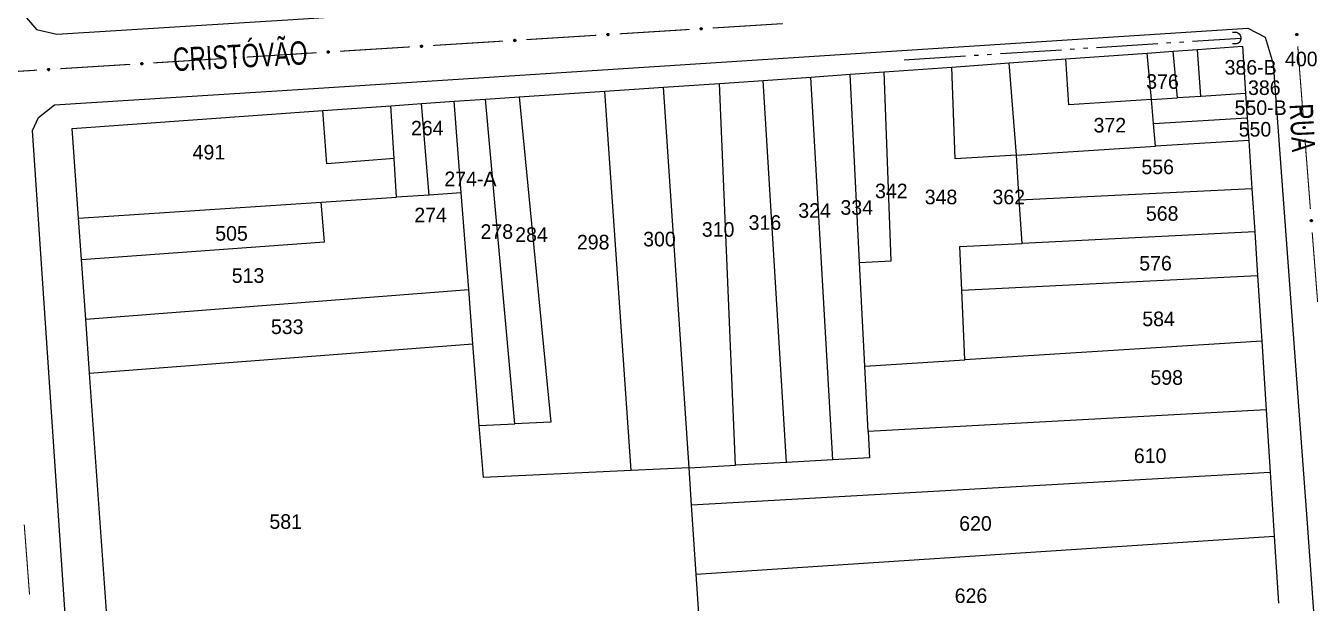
# Model space of a CAD drawing. Extents: x 201053 to 202535, y 4855063 to 4857394.
# Drawn here: x 201423.5 to 201644.7, y 4856366.9 to 4856465.9 of the extents above; entities that cross this region are included whole.
import ezdxf
from ezdxf.enums import TextEntityAlignment as Align

# ---------------------------------------------------------------- set-up
doc = ezdxf.new("R2010")
doc.units = 0
doc.header["$LTSCALE"] = 1.5
doc.header["$MEASUREMENT"] = 0
doc.linetypes.add('TRACO_05', pattern=[11, 7, -1, 0.5, -1, 0.5, -1])
for name, color, linetype in [('CD_MALHA_LOTES', 7, 'CONTINUOUS'), ('HD-VALAS-DRENOS', 170, 'CONTINUOUS'), ('RU-QUADRA', 210, 'CONTINUOUS'), ('SV-BUEIRO-VALA', 7, 'CONTINUOUS'), ('SV-EIXO-RUA-PAV', 20, 'CONTINUOUS'), ('SV-RUA-PAVIM', 7, 'CONTINUOUS'), ('SV-TXT-RUA-PAV', 7, 'CONTINUOUS'), ('Th_NmrPort', 7, 'CONTINUOUS')]:
    doc.layers.add(name, color=color, linetype=linetype)
doc.styles.add('ARIAL', font='ARIAL.SHX')

# ---------------------------------------------------------------- blocks, each defined once
blk = doc.blocks.new('COD120', base_point=(202246.23, 4857300.32))
at = {"layer": 'SV-BUEIRO-VALA'}
blk.add_lwpolyline([(202245.23, 4857298.92), (202245.23, 4857299.503333), (202245.23, 4857299.590833), (202245.313333, 4857299.824167), (202245.48, 4857300.086667), (202245.73, 4857300.2325), (202246.063333, 4857300.32), (202246.396667, 4857300.32), (202246.73, 4857300.2325), (202246.98, 4857300.086667), (202247.146667, 4857299.824167), (202247.23, 4857299.590833), (202247.23, 4857299.503333), (202247.23, 4857298.92)], dxfattribs=at)

msp = doc.modelspace()

# ---------------------------------------------------------------- linework, layer by layer
at = {"layer": 'CD_MALHA_LOTES', "linetype": 'Continuous', "flags": 128}
for points in [[(201624.17, 4856461.8), (201631.9, 4856462.36), (201632.42, 4856454.23)], [(201591.92, 4856459.49), (201601.6, 4856460.18)], [(201601.6, 4856460.18), (201615.57, 4856461.19)], [(201616.28, 4856453.21), (201602.16, 4856452.31), (201601.6, 4856460.18)], [(201615.57, 4856461.19), (201620.03, 4856461.51)], [(201616.28, 4856453.21), (201615.57, 4856461.19)], [(201620.03, 4856461.51), (201624.17, 4856461.8)], [(201620.72, 4856453.49), (201620.03, 4856461.51)], [(201624.75, 4856453.75), (201624.17, 4856461.8)], [(201564.65, 4856457.54), (201570.49, 4856457.95)], [(201566.28, 4856425.29), (201571.7, 4856425.59), (201570.49, 4856457.95)], [(201570.49, 4856457.95), (201582.09, 4856458.79)], [(201582.09, 4856458.79), (201591.92, 4856459.49)], [(201593.15, 4856443.7), (201582.64, 4856443.03), (201582.09, 4856458.79)], [(201593.15, 4856443.7), (201591.92, 4856459.49)], [(201532.69, 4856455.34), (201542.27, 4856455.99)], [(201542.27, 4856455.99), (201549.77, 4856456.5)], [(201545.06, 4856390.51), (201542.27, 4856455.99)], [(201549.77, 4856456.5), (201557.91, 4856457.05)], [(201553.76, 4856391), (201549.77, 4856456.5)], [(201557.91, 4856457.05), (201564.65, 4856457.54)], [(201561.69, 4856391.45), (201557.91, 4856457.05)], [(201566.28, 4856425.29), (201564.65, 4856457.54)], [(201502.2, 4856453.28), (201507.96, 4856453.67)], [(201507.96, 4856453.67), (201513.38, 4856397.91), (201507.24, 4856397.62)], [(201507.96, 4856453.67), (201522.67, 4856454.67)], [(201522.67, 4856454.67), (201532.69, 4856455.34)], [(201527.17, 4856389.6), (201522.67, 4856454.67)], [(201537.08, 4856390.06), (201532.69, 4856455.34)], [(201616.28, 4856453.21), (201620.72, 4856453.49)], [(201624.75, 4856453.75), (201620.72, 4856453.49)], [(201632.42, 4856454.23), (201624.75, 4856453.75)], [(201632.42, 4856454.23), (201632.69, 4856450.1)], [(201431.39, 4856448.26), (201474.32, 4856451.33)], [(201474.32, 4856451.33), (201486.01, 4856452.16)], [(201486.56, 4856443.13), (201475.03, 4856442.21), (201474.32, 4856451.33)], [(201486.01, 4856452.16), (201491.27, 4856452.54)], [(201486.56, 4856443.13), (201486.01, 4856452.16)], [(201491.27, 4856452.54), (201496.82, 4856452.91)], [(201492.54, 4856436.84), (201491.27, 4856452.54)], [(201496.82, 4856452.91), (201502.2, 4856453.28)], [(201498.04, 4856437.21), (201496.82, 4856452.91)], [(201507.24, 4856397.62), (201502.2, 4856453.28)], [(201616.63, 4856449.13), (201616.28, 4856453.21)], [(201616.63, 4856449.13), (201632.69, 4856450.1)], [(201616.97, 4856445.2), (201616.63, 4856449.13)], [(201632.69, 4856450.1), (201632.95, 4856446.21)], [(201432.5, 4856432.86), (201431.39, 4856448.26)], [(201593.15, 4856443.7), (201616.97, 4856445.2)], [(201632.95, 4856446.21), (201616.97, 4856445.2)], [(201632.95, 4856446.21), (201633.48, 4856437.99)], [(201486.97, 4856436.47), (201486.56, 4856443.13)], [(201593.64, 4856436.05), (201593.15, 4856443.7)], [(201593.64, 4856436.05), (201633.48, 4856437.99)], [(201633.48, 4856437.99), (201633.97, 4856430.51)], [(201474.08, 4856435.62), (201486.97, 4856436.47)], [(201492.54, 4856436.84), (201486.97, 4856436.47)], [(201498.04, 4856437.21), (201492.54, 4856436.84)], [(201499.33, 4856420.65), (201498.04, 4856437.21)], [(201594.12, 4856428.54), (201593.64, 4856436.05)], [(201432.5, 4856432.86), (201474.08, 4856435.62)], [(201433, 4856425.8), (201474.66, 4856428.81), (201474.08, 4856435.62)], [(201433, 4856425.8), (201432.5, 4856432.86)], [(201633.97, 4856430.51), (201594.12, 4856428.54)], [(201633.97, 4856430.51), (201634.45, 4856423.03)], [(201583.79, 4856420.52), (201583.47, 4856428.01), (201594.12, 4856428.54)], [(201433.73, 4856415.57), (201433, 4856425.8)], [(201567.17, 4856407.52), (201566.28, 4856425.29)], [(201583.79, 4856420.52), (201634.45, 4856423.03)], [(201634.45, 4856423.03), (201635.18, 4856411.81)], [(201433.73, 4856415.57), (201499.33, 4856420.65)], [(201500.05, 4856411.33), (201499.33, 4856420.65)], [(201584.31, 4856408.6), (201583.79, 4856420.52)], [(201434.39, 4856406.28), (201433.73, 4856415.57)], [(201635.18, 4856411.81), (201584.31, 4856408.6)], [(201635.18, 4856411.81), (201635.71, 4856403.63), (201635.94, 4856400.05)], [(201434.39, 4856406.28), (201500.05, 4856411.33)], [(201501.14, 4856397.33), (201500.05, 4856411.33)], [(201567.17, 4856407.52), (201584.31, 4856408.6)], [(201567.74, 4856396.31), (201567.17, 4856407.52)], [(201438.32, 4856351.08), (201434.39, 4856406.28)], [(201635.94, 4856400.05), (201567.74, 4856396.31)], [(201635.94, 4856400.05), (201636.63, 4856389.33)], [(201501.14, 4856397.33), (201507.24, 4856397.62)], [(201527.17, 4856389.6), (201501.84, 4856388.42), (201501.14, 4856397.33)], [(201567.74, 4856396.31), (201567.96, 4856391.8), (201561.69, 4856391.45)], [(201561.69, 4856391.45), (201553.76, 4856391)], [(201537.08, 4856390.06), (201527.17, 4856389.6)], [(201537.08, 4856390.06), (201545.06, 4856390.51)], [(201537.5, 4856383.71), (201537.08, 4856390.06)], [(201537.5, 4856383.71), (201636.63, 4856389.33)], [(201553.76, 4856391), (201545.06, 4856390.51)], [(201636.63, 4856389.33), (201637.33, 4856378.38)], [(201538.3, 4856371.87), (201537.5, 4856383.71)], [(201538.3, 4856371.87), (201637.33, 4856378.38)], [(201637.33, 4856378.38), (201638.07, 4856366.87)], [(201539.1, 4856360.03), (201538.3, 4856371.87)]]:
    msp.add_lwpolyline(points, dxfattribs=at)
at = {"layer": 'HD-VALAS-DRENOS', "linetype": 'TRACO_05'}
msp.add_polyline3d([(201573.94, 4856460.03, 10.88), (201631.57, 4856463.74, 10.32)], dxfattribs=at)
at = {"layer": 'RU-QUADRA', "linetype": 'Continuous', "flags": 128}
msp.add_lwpolyline([(201438.32, 4856351.08), (201434.39, 4856406.28), (201433.73, 4856415.57), (201433, 4856425.8), (201432.5, 4856432.86), (201431.39, 4856448.26), (201474.32, 4856451.33), (201486.01, 4856452.16), (201491.27, 4856452.54), (201496.82, 4856452.91), (201502.2, 4856453.28), (201507.96, 4856453.67), (201522.67, 4856454.67), (201532.69, 4856455.34), (201542.27, 4856455.99), (201549.77, 4856456.5), (201557.91, 4856457.05), (201564.65, 4856457.54), (201570.49, 4856457.95), (201582.09, 4856458.79), (201591.92, 4856459.49), (201601.6, 4856460.18), (201615.57, 4856461.19), (201620.03, 4856461.51), (201624.17, 4856461.8), (201631.9, 4856462.36), (201632.42, 4856454.23), (201632.69, 4856450.1), (201632.95, 4856446.21), (201633.48, 4856437.99), (201633.97, 4856430.51), (201634.45, 4856423.03), (201635.18, 4856411.81), (201635.71, 4856403.63), (201635.94, 4856400.05), (201636.63, 4856389.33), (201637.33, 4856378.38), (201638.07, 4856366.87)], dxfattribs=at)
at = {"layer": 'SV-EIXO-RUA-PAV'}
for points in [[(201523.034234, 4856464.459873), (201523.066072, 4856464.496999), (201523.101028, 4856464.522396), (201523.136279, 4856464.535187), (201523.170378, 4856464.538368), (201523.205628, 4856464.537693), (201523.241018, 4856464.529171), (201523.278201, 4856464.511013), (201523.315668, 4856464.479335), (201523.339331, 4856464.441817), (201523.353721, 4856464.407927), (201523.359085, 4856464.372563), (201523.357855, 4856464.33833), (201523.347788, 4856464.301862), (201523.329018, 4856464.264359), (201523.296253, 4856464.227456), (201523.261813, 4856464.202793), (201523.227391, 4856464.191316), (201523.191804, 4856464.186148), (201523.155824, 4856464.187269), (201523.121133, 4856464.195834), (201523.083408, 4856464.2148), (201523.047414, 4856464.247622), (201523.022422, 4856464.281691), (201523.010465, 4856464.315942), (201523.006167, 4856464.351093), (201523.006414, 4856464.386457), (201523.013499, 4856464.422388), (201523.034234, 4856464.459873)], [(201539.003148, 4856465.45675), (201539.034987, 4856465.493876), (201539.069943, 4856465.519273), (201539.105194, 4856465.532064), (201539.139292, 4856465.535245), (201539.174543, 4856465.53457), (201539.209932, 4856465.526049), (201539.247116, 4856465.50789), (201539.284582, 4856465.476213), (201539.308246, 4856465.438694), (201539.322635, 4856465.404805), (201539.327999, 4856465.36944), (201539.32677, 4856465.335207), (201539.316702, 4856465.298739), (201539.297932, 4856465.261237), (201539.265168, 4856465.224334), (201539.230728, 4856465.19967), (201539.196306, 4856465.188193), (201539.160719, 4856465.183026), (201539.124739, 4856465.184146), (201539.090048, 4856465.192712), (201539.052323, 4856465.211678), (201539.016328, 4856465.244499), (201538.991337, 4856465.278568), (201538.97938, 4856465.31282), (201538.975081, 4856465.34797), (201538.975328, 4856465.383334), (201538.982414, 4856465.419266), (201539.003148, 4856465.45675)], [(201641.287757, 4856464.508266), (201641.325359, 4856464.476992), (201641.351282, 4856464.442424), (201641.364604, 4856464.40737), (201641.368299, 4856464.373324), (201641.368157, 4856464.338067), (201641.360171, 4856464.302553), (201641.342576, 4856464.265099), (201641.311468, 4856464.227158), (201641.274311, 4856464.202931), (201641.240643, 4856464.188031), (201641.205364, 4856464.182134), (201641.171116, 4856464.182846), (201641.1345, 4856464.192361), (201641.096718, 4856464.210563), (201641.059325, 4856464.242766), (201641.034144, 4856464.27683), (201641.022148, 4856464.311074), (201641.016444, 4856464.346579), (201641.017021, 4856464.382572), (201641.025061, 4856464.417388), (201641.043455, 4856464.455395), (201641.075729, 4856464.491882), (201641.109417, 4856464.517385), (201641.143484, 4856464.529858), (201641.178565, 4856464.534687), (201641.213929, 4856464.534974), (201641.249963, 4856464.528433), (201641.287757, 4856464.508266)], [(201491.096404, 4856462.466118), (201491.128243, 4856462.503244), (201491.163199, 4856462.528641), (201491.19845, 4856462.541432), (201491.232548, 4856462.544613), (201491.267799, 4856462.543938), (201491.303188, 4856462.535416), (201491.340372, 4856462.517258), (201491.377839, 4856462.48558), (201491.401502, 4856462.448062), (201491.415892, 4856462.414173), (201491.421255, 4856462.378808), (201491.420026, 4856462.344575), (201491.409958, 4856462.308107), (201491.391188, 4856462.270605), (201491.358424, 4856462.233701), (201491.323984, 4856462.209038), (201491.289562, 4856462.197561), (201491.253975, 4856462.192394), (201491.217995, 4856462.193514), (201491.183304, 4856462.202079), (201491.145579, 4856462.221046), (201491.109584, 4856462.253867), (201491.084593, 4856462.287936), (201491.072636, 4856462.322187), (201491.068337, 4856462.357338), (201491.068584, 4856462.392702), (201491.07567, 4856462.428633), (201491.096404, 4856462.466118)], [(201507.065319, 4856463.462995), (201507.097158, 4856463.500121), (201507.132113, 4856463.525518), (201507.167365, 4856463.53831), (201507.201463, 4856463.54149), (201507.236713, 4856463.540815), (201507.272103, 4856463.532294), (201507.309287, 4856463.514135), (201507.346753, 4856463.482458), (201507.370417, 4856463.444939), (201507.384806, 4856463.41105), (201507.39017, 4856463.375686), (201507.38894, 4856463.341452), (201507.378873, 4856463.304984), (201507.360103, 4856463.267482), (201507.327339, 4856463.230579), (201507.292898, 4856463.205915), (201507.258477, 4856463.194438), (201507.222889, 4856463.189271), (201507.18691, 4856463.190391), (201507.152219, 4856463.198957), (201507.114494, 4856463.217923), (201507.078499, 4856463.250744), (201507.053508, 4856463.284813), (201507.04155, 4856463.319065), (201507.037252, 4856463.354215), (201507.037499, 4856463.389579), (201507.044584, 4856463.425511), (201507.065319, 4856463.462995)], [(201459.158575, 4856460.472363), (201459.190414, 4856460.509489), (201459.225369, 4856460.534886), (201459.260621, 4856460.547677), (201459.294719, 4856460.550858), (201459.329969, 4856460.550183), (201459.365359, 4856460.541661), (201459.402543, 4856460.523503), (201459.440009, 4856460.491826), (201459.463673, 4856460.454307), (201459.478062, 4856460.420418), (201459.483426, 4856460.385053), (201459.482196, 4856460.35082), (201459.472129, 4856460.314352), (201459.453359, 4856460.27685), (201459.420595, 4856460.239947), (201459.386155, 4856460.215283), (201459.351733, 4856460.203806), (201459.316146, 4856460.198639), (201459.280166, 4856460.199759), (201459.245475, 4856460.208324), (201459.20775, 4856460.227291), (201459.171755, 4856460.260112), (201459.146764, 4856460.294181), (201459.134806, 4856460.328433), (201459.130508, 4856460.363583), (201459.130755, 4856460.398947), (201459.13784, 4856460.434878), (201459.158575, 4856460.472363)], [(201475.12749, 4856461.469241), (201475.159328, 4856461.506366), (201475.194284, 4856461.531764), (201475.229536, 4856461.544555), (201475.263634, 4856461.547735), (201475.298884, 4856461.54706), (201475.334274, 4856461.538539), (201475.371457, 4856461.52038), (201475.408924, 4856461.488703), (201475.432587, 4856461.451184), (201475.446977, 4856461.417295), (201475.452341, 4856461.381931), (201475.451111, 4856461.347698), (201475.441044, 4856461.311229), (201475.422274, 4856461.273727), (201475.389509, 4856461.236824), (201475.355069, 4856461.21216), (201475.320647, 4856461.200683), (201475.28506, 4856461.195516), (201475.24908, 4856461.196637), (201475.214389, 4856461.205202), (201475.176664, 4856461.224168), (201475.14067, 4856461.256989), (201475.115678, 4856461.291058), (201475.103721, 4856461.32531), (201475.099423, 4856461.36046), (201475.09967, 4856461.395825), (201475.106755, 4856461.431756), (201475.12749, 4856461.469241)], [(201427.220746, 4856458.478608), (201427.252584, 4856458.515734), (201427.28754, 4856458.541131), (201427.322792, 4856458.553922), (201427.35689, 4856458.557103), (201427.39214, 4856458.556428), (201427.42753, 4856458.547906), (201427.464713, 4856458.529748), (201427.50218, 4856458.498071), (201427.525843, 4856458.460552), (201427.540233, 4856458.426663), (201427.545597, 4856458.391298), (201427.544367, 4856458.357065), (201427.5343, 4856458.320597), (201427.51553, 4856458.283095), (201427.482765, 4856458.246192), (201427.448325, 4856458.221528), (201427.413903, 4856458.210051), (201427.378316, 4856458.204884), (201427.342336, 4856458.206004), (201427.307645, 4856458.21457), (201427.26992, 4856458.233536), (201427.233926, 4856458.266357), (201427.208934, 4856458.300426), (201427.196977, 4856458.334678), (201427.192679, 4856458.369828), (201427.192926, 4856458.405192), (201427.200011, 4856458.441124), (201427.220746, 4856458.478608)], [(201443.18966, 4856459.475486), (201443.221499, 4856459.512611), (201443.256455, 4856459.538009), (201443.291706, 4856459.5508), (201443.325804, 4856459.553981), (201443.361055, 4856459.553306), (201443.396444, 4856459.544784), (201443.433628, 4856459.526625), (201443.471095, 4856459.494948), (201443.494758, 4856459.45743), (201443.509148, 4856459.42354), (201443.514511, 4856459.388176), (201443.513282, 4856459.353943), (201443.503214, 4856459.317475), (201443.484445, 4856459.279972), (201443.45168, 4856459.243069), (201443.41724, 4856459.218405), (201443.382818, 4856459.206929), (201443.347231, 4856459.201761), (201443.311251, 4856459.202882), (201443.27656, 4856459.211447), (201443.238835, 4856459.230413), (201443.20284, 4856459.263234), (201443.177849, 4856459.297304), (201443.165892, 4856459.331555), (201443.161593, 4856459.366706), (201443.16184, 4856459.40207), (201443.168926, 4856459.438001), (201443.18966, 4856459.475486)], [(201642.52573, 4856448.556231), (201642.563332, 4856448.524957), (201642.589255, 4856448.490389), (201642.602577, 4856448.455335), (201642.606272, 4856448.421289), (201642.60613, 4856448.386032), (201642.598144, 4856448.350518), (201642.580549, 4856448.313064), (201642.549441, 4856448.275123), (201642.512284, 4856448.250896), (201642.478616, 4856448.235996), (201642.443337, 4856448.230099), (201642.409089, 4856448.230811), (201642.372473, 4856448.240326), (201642.334691, 4856448.258528), (201642.297298, 4856448.290731), (201642.272117, 4856448.324795), (201642.260121, 4856448.359039), (201642.254417, 4856448.394544), (201642.254994, 4856448.430537), (201642.263034, 4856448.465353), (201642.281428, 4856448.50336), (201642.313702, 4856448.539847), (201642.34739, 4856448.56535), (201642.381457, 4856448.577823), (201642.416538, 4856448.582652), (201642.451902, 4856448.582939), (201642.487936, 4856448.576398), (201642.52573, 4856448.556231)], [(201643.763703, 4856432.604196), (201643.801305, 4856432.572922), (201643.827228, 4856432.538354), (201643.84055, 4856432.5033), (201643.844245, 4856432.469254), (201643.844103, 4856432.433997), (201643.836117, 4856432.398482), (201643.818522, 4856432.361029), (201643.787414, 4856432.323088), (201643.750257, 4856432.298861), (201643.716589, 4856432.283961), (201643.68131, 4856432.278064), (201643.647062, 4856432.278776), (201643.610446, 4856432.288291), (201643.572664, 4856432.306493), (201643.535271, 4856432.338696), (201643.510089, 4856432.37276), (201643.498094, 4856432.407004), (201643.49239, 4856432.442509), (201643.492966, 4856432.478502), (201643.501007, 4856432.513318), (201643.519401, 4856432.551325), (201643.551675, 4856432.587812), (201643.585363, 4856432.613315), (201643.61943, 4856432.625788), (201643.654511, 4856432.630617), (201643.689875, 4856432.630904), (201643.725909, 4856432.624362), (201643.763703, 4856432.604196)]]:
    msp.add_lwpolyline(points, close=True, dxfattribs=at)
for points in [[(201523.006414, 4856464.386457), (201523.339331, 4856464.441817)], [(201523.013499, 4856464.422388), (201523.315668, 4856464.479335)], [(201523.014686, 4856464.404576), (201523.322897, 4856464.46073)], [(201523.024817, 4856464.439388), (201523.293534, 4856464.493077)], [(201523.034234, 4856464.459873), (201523.278201, 4856464.511013)], [(201523.052398, 4856464.479391), (201523.252255, 4856464.519211)], [(201523.066072, 4856464.496999), (201523.241018, 4856464.529171)], [(201523.085936, 4856464.511562), (201523.214549, 4856464.531896)], [(201523.101028, 4856464.522396), (201523.205628, 4856464.537693)], [(201538.975081, 4856465.34797), (201539.322635, 4856465.404805)], [(201538.975328, 4856465.383334), (201539.308246, 4856465.438694)], [(201538.978917, 4856465.366982), (201539.310365, 4856465.423219)], [(201538.97938, 4856465.31282), (201539.327999, 4856465.36944)], [(201538.97985, 4856465.330126), (201539.323725, 4856465.384405)], [(201538.982414, 4856465.419266), (201539.284582, 4856465.476213)], [(201538.983601, 4856465.401454), (201539.291812, 4856465.457608)], [(201538.98887, 4856465.295143), (201539.324404, 4856465.351635)], [(201538.991337, 4856465.278568), (201539.32677, 4856465.335207)], [(201538.993732, 4856465.436265), (201539.262449, 4856465.489954)], [(201539.003148, 4856465.45675), (201539.247116, 4856465.50789)], [(201539.006061, 4856465.260669), (201539.317081, 4856465.315631)], [(201539.016328, 4856465.244499), (201539.316702, 4856465.298739)], [(201539.021313, 4856465.476268), (201539.221169, 4856465.516088)], [(201539.034987, 4856465.493876), (201539.209932, 4856465.526049)], [(201539.038063, 4856465.229855), (201539.304311, 4856465.279288)], [(201539.052323, 4856465.211678), (201539.297932, 4856465.261237)], [(201539.054851, 4856465.50844), (201539.183464, 4856465.528773)], [(201539.069943, 4856465.519273), (201539.174543, 4856465.53457)], [(201539.076533, 4856465.204913), (201539.273836, 4856465.241839)], [(201539.090048, 4856465.192712), (201539.265168, 4856465.224334)], [(201539.111685, 4856465.189334), (201539.241575, 4856465.211114)], [(201539.124739, 4856465.184146), (201539.230728, 4856465.19967)], [(201641.043455, 4856464.455395), (201641.096718, 4856464.210563)], [(201641.061414, 4856464.469929), (201641.114864, 4856464.204458)], [(201641.075729, 4856464.491882), (201641.1345, 4856464.192361)], [(201641.091742, 4856464.502392), (201641.151396, 4856464.192238)], [(201641.109417, 4856464.517385), (201641.171116, 4856464.182846)], [(201641.125952, 4856464.520102), (201641.187506, 4856464.18546)], [(201641.143484, 4856464.529858), (201641.205364, 4856464.182134)], [(201641.160795, 4856464.529649), (201641.220262, 4856464.186633)], [(201641.178565, 4856464.534687), (201641.240643, 4856464.188031)], [(201641.197632, 4856464.531139), (201641.25887, 4856464.200579)], [(201641.213929, 4856464.534974), (201641.274311, 4856464.202931)], [(201641.232171, 4856464.526977), (201641.292975, 4856464.219649)], [(201641.249963, 4856464.528433), (201641.311468, 4856464.227158)], [(201641.267132, 4856464.517372), (201641.324874, 4856464.249497)], [(201641.287757, 4856464.508266), (201641.342576, 4856464.265099)], [(201641.307547, 4856464.490399), (201641.350381, 4856464.291166)], [(201641.325359, 4856464.476992), (201641.360171, 4856464.302553)], [(201641.340221, 4856464.45735), (201641.362495, 4856464.329059)], [(201641.351282, 4856464.442424), (201641.368157, 4856464.338067)], [(201491.068337, 4856462.357338), (201491.415892, 4856462.414173)], [(201491.068584, 4856462.392702), (201491.401502, 4856462.448062)], [(201491.072173, 4856462.376349), (201491.403621, 4856462.432587)], [(201491.072636, 4856462.322187), (201491.421255, 4856462.378808)], [(201491.073106, 4856462.339494), (201491.416981, 4856462.393773)], [(201491.07567, 4856462.428633), (201491.377839, 4856462.48558)], [(201491.076857, 4856462.410821), (201491.385068, 4856462.466975)], [(201491.082126, 4856462.30451), (201491.41766, 4856462.361003)], [(201491.084593, 4856462.287936), (201491.420026, 4856462.344575)], [(201491.086988, 4856462.445633), (201491.355705, 4856462.499322)], [(201491.096404, 4856462.466118), (201491.340372, 4856462.517258)], [(201491.099317, 4856462.270037), (201491.410337, 4856462.324999)], [(201491.109584, 4856462.253867), (201491.409958, 4856462.308107)], [(201491.114569, 4856462.485636), (201491.314425, 4856462.525456)], [(201491.128243, 4856462.503244), (201491.303188, 4856462.535416)], [(201491.131319, 4856462.239222), (201491.397567, 4856462.288655)], [(201491.145579, 4856462.221046), (201491.391188, 4856462.270605)], [(201491.148107, 4856462.517808), (201491.27672, 4856462.538141)], [(201491.163199, 4856462.528641), (201491.267799, 4856462.543938)], [(201491.16979, 4856462.21428), (201491.367092, 4856462.251206)], [(201491.183304, 4856462.202079), (201491.358424, 4856462.233701)], [(201507.037252, 4856463.354215), (201507.384806, 4856463.41105)], [(201507.037499, 4856463.389579), (201507.370417, 4856463.444939)], [(201507.041087, 4856463.373227), (201507.372535, 4856463.429464)], [(201507.04155, 4856463.319065), (201507.39017, 4856463.375686)], [(201507.042021, 4856463.336371), (201507.385896, 4856463.39065)], [(201507.044584, 4856463.425511), (201507.346753, 4856463.482458)], [(201507.045771, 4856463.407699), (201507.353983, 4856463.463853)], [(201507.051041, 4856463.301388), (201507.386574, 4856463.35788)], [(201507.053508, 4856463.284813), (201507.38894, 4856463.341452)], [(201507.055903, 4856463.442511), (201507.32462, 4856463.496199)], [(201507.065319, 4856463.462995), (201507.309287, 4856463.514135)], [(201507.068232, 4856463.266914), (201507.379252, 4856463.321877)], [(201507.078499, 4856463.250744), (201507.378873, 4856463.304984)], [(201507.083483, 4856463.482513), (201507.28334, 4856463.522333)], [(201507.097158, 4856463.500121), (201507.272103, 4856463.532294)], [(201507.100233, 4856463.2361), (201507.366482, 4856463.285533)], [(201507.114494, 4856463.217923), (201507.360103, 4856463.267482)], [(201507.117022, 4856463.514685), (201507.245634, 4856463.535018)], [(201507.132113, 4856463.525518), (201507.236713, 4856463.540815)], [(201507.138704, 4856463.211158), (201507.336007, 4856463.248084)], [(201507.152219, 4856463.198957), (201507.327339, 4856463.230579)], [(201507.173856, 4856463.195579), (201507.303746, 4856463.217359)], [(201507.18691, 4856463.190391), (201507.292898, 4856463.205915)], [(201523.006167, 4856464.351093), (201523.353721, 4856464.407927)], [(201523.010002, 4856464.370104), (201523.34145, 4856464.426342)], [(201523.010465, 4856464.315942), (201523.359085, 4856464.372563)], [(201523.010936, 4856464.333249), (201523.354811, 4856464.387528)], [(201523.019955, 4856464.298265), (201523.355489, 4856464.354758)], [(201523.022422, 4856464.281691), (201523.357855, 4856464.33833)], [(201523.037146, 4856464.263792), (201523.348166, 4856464.318754)], [(201523.047414, 4856464.247622), (201523.347788, 4856464.301862)], [(201523.069148, 4856464.232977), (201523.335396, 4856464.28241)], [(201523.083408, 4856464.2148), (201523.329018, 4856464.264359)], [(201523.107619, 4856464.208035), (201523.304922, 4856464.244961)], [(201523.121133, 4856464.195834), (201523.296253, 4856464.227456)], [(201523.142771, 4856464.192456), (201523.27266, 4856464.214236)], [(201523.155824, 4856464.187269), (201523.261813, 4856464.202793)], [(201641.017021, 4856464.382572), (201641.034144, 4856464.27683)], [(201641.02201, 4856464.395702), (201641.04575, 4856464.266157)], [(201641.025061, 4856464.417388), (201641.059325, 4856464.242766)], [(201641.037056, 4856464.431086), (201641.076958, 4856464.234363)], [(201459.130508, 4856460.363583), (201459.478062, 4856460.420418)], [(201459.130755, 4856460.398947), (201459.463673, 4856460.454307)], [(201459.134343, 4856460.382594), (201459.465791, 4856460.438832)], [(201459.134806, 4856460.328433), (201459.483426, 4856460.385053)], [(201459.135277, 4856460.345739), (201459.479152, 4856460.400018)], [(201459.13784, 4856460.434878), (201459.440009, 4856460.491826)], [(201459.139027, 4856460.417066), (201459.447239, 4856460.473221)], [(201459.144297, 4856460.310755), (201459.47983, 4856460.367248)], [(201459.146764, 4856460.294181), (201459.482196, 4856460.35082)], [(201459.149159, 4856460.451878), (201459.417876, 4856460.505567)], [(201459.158575, 4856460.472363), (201459.402543, 4856460.523503)], [(201459.161488, 4856460.276282), (201459.472508, 4856460.331244)], [(201459.171755, 4856460.260112), (201459.472129, 4856460.314352)], [(201459.17674, 4856460.491881), (201459.376596, 4856460.531701)], [(201459.190414, 4856460.509489), (201459.365359, 4856460.541661)], [(201459.193489, 4856460.245467), (201459.459738, 4856460.2949)], [(201459.20775, 4856460.227291), (201459.453359, 4856460.27685)], [(201459.210278, 4856460.524053), (201459.33889, 4856460.544386)], [(201459.225369, 4856460.534886), (201459.329969, 4856460.550183)], [(201459.23196, 4856460.220525), (201459.429263, 4856460.257451)], [(201459.245475, 4856460.208324), (201459.420595, 4856460.239947)], [(201459.267112, 4856460.204946), (201459.397002, 4856460.226727)], [(201459.280166, 4856460.199759), (201459.386155, 4856460.215283)], [(201475.099423, 4856461.36046), (201475.446977, 4856461.417295)], [(201475.09967, 4856461.395825), (201475.432587, 4856461.451184)], [(201475.103258, 4856461.379472), (201475.434706, 4856461.43571)], [(201475.103721, 4856461.32531), (201475.452341, 4856461.381931)], [(201475.104192, 4856461.342616), (201475.448067, 4856461.396895)], [(201475.106755, 4856461.431756), (201475.408924, 4856461.488703)], [(201475.107942, 4856461.413944), (201475.416153, 4856461.470098)], [(201475.113211, 4856461.307633), (201475.448745, 4856461.364126)], [(201475.115678, 4856461.291058), (201475.451111, 4856461.347698)], [(201475.118073, 4856461.448756), (201475.38679, 4856461.502445)], [(201475.12749, 4856461.469241), (201475.371457, 4856461.52038)], [(201475.130402, 4856461.273159), (201475.441422, 4856461.328122)], [(201475.14067, 4856461.256989), (201475.441044, 4856461.311229)], [(201475.145654, 4856461.488758), (201475.345511, 4856461.528578)], [(201475.159328, 4856461.506366), (201475.334274, 4856461.538539)], [(201475.162404, 4856461.242345), (201475.428652, 4856461.291778)], [(201475.176664, 4856461.224168), (201475.422274, 4856461.273727)], [(201475.179192, 4856461.52093), (201475.307805, 4856461.541263)], [(201475.194284, 4856461.531764), (201475.298884, 4856461.54706)], [(201475.200875, 4856461.217403), (201475.398178, 4856461.254329)], [(201475.214389, 4856461.205202), (201475.389509, 4856461.236824)], [(201475.236027, 4856461.201824), (201475.365916, 4856461.223604)], [(201475.24908, 4856461.196637), (201475.355069, 4856461.21216)], [(201491.204942, 4856462.198701), (201491.334831, 4856462.220482)], [(201491.217995, 4856462.193514), (201491.323984, 4856462.209038)], [(201427.192679, 4856458.369828), (201427.540233, 4856458.426663)], [(201427.192926, 4856458.405192), (201427.525843, 4856458.460552)], [(201427.196514, 4856458.38884), (201427.527962, 4856458.445077)], [(201427.196977, 4856458.334678), (201427.545597, 4856458.391298)], [(201427.197448, 4856458.351984), (201427.541323, 4856458.406263)], [(201427.200011, 4856458.441124), (201427.50218, 4856458.498071)], [(201427.201198, 4856458.423311), (201427.509409, 4856458.479466)], [(201427.206467, 4856458.317001), (201427.542001, 4856458.373493)], [(201427.208934, 4856458.300426), (201427.544367, 4856458.357065)], [(201427.211329, 4856458.458123), (201427.480046, 4856458.511812)], [(201427.220746, 4856458.478608), (201427.464713, 4856458.529748)], [(201427.223658, 4856458.282527), (201427.534678, 4856458.337489)], [(201427.233926, 4856458.266357), (201427.5343, 4856458.320597)], [(201427.23891, 4856458.498126), (201427.438767, 4856458.537946)], [(201427.252584, 4856458.515734), (201427.42753, 4856458.547906)], [(201427.25566, 4856458.251712), (201427.521908, 4856458.301146)], [(201427.26992, 4856458.233536), (201427.51553, 4856458.283095)], [(201427.272448, 4856458.530298), (201427.401061, 4856458.550631)], [(201427.28754, 4856458.541131), (201427.39214, 4856458.556428)], [(201427.294131, 4856458.226771), (201427.491434, 4856458.263697)], [(201427.307645, 4856458.21457), (201427.482765, 4856458.246192)], [(201427.329283, 4856458.211192), (201427.459172, 4856458.232972)], [(201427.342336, 4856458.206004), (201427.448325, 4856458.221528)], [(201443.161593, 4856459.366706), (201443.509148, 4856459.42354)], [(201443.16184, 4856459.40207), (201443.494758, 4856459.45743)], [(201443.165429, 4856459.385717), (201443.496877, 4856459.441955)], [(201443.165892, 4856459.331555), (201443.514511, 4856459.388176)], [(201443.166362, 4856459.348862), (201443.510237, 4856459.403141)], [(201443.168926, 4856459.438001), (201443.471095, 4856459.494948)], [(201443.170113, 4856459.420189), (201443.478324, 4856459.476343)], [(201443.175382, 4856459.313878), (201443.510916, 4856459.370371)], [(201443.177849, 4856459.297304), (201443.513282, 4856459.353943)], [(201443.180244, 4856459.455001), (201443.448961, 4856459.50869)], [(201443.18966, 4856459.475486), (201443.433628, 4856459.526625)], [(201443.192573, 4856459.279404), (201443.503593, 4856459.334367)], [(201443.20284, 4856459.263234), (201443.503214, 4856459.317475)], [(201443.207825, 4856459.495004), (201443.407681, 4856459.534823)], [(201443.221499, 4856459.512611), (201443.396444, 4856459.544784)], [(201443.224575, 4856459.24859), (201443.490823, 4856459.298023)], [(201443.238835, 4856459.230413), (201443.484445, 4856459.279972)], [(201443.241363, 4856459.527175), (201443.369976, 4856459.547509)], [(201443.256455, 4856459.538009), (201443.361055, 4856459.553306)], [(201443.263046, 4856459.223648), (201443.460348, 4856459.260574)], [(201443.27656, 4856459.211447), (201443.45168, 4856459.243069)], [(201443.298198, 4856459.208069), (201443.428087, 4856459.229849)], [(201443.311251, 4856459.202882), (201443.41724, 4856459.218405)], [(201642.254994, 4856448.430537), (201642.272117, 4856448.324795)], [(201642.259983, 4856448.443667), (201642.283723, 4856448.314122)], [(201642.263034, 4856448.465353), (201642.297298, 4856448.290731)], [(201642.275029, 4856448.479051), (201642.314931, 4856448.282328)], [(201642.281428, 4856448.50336), (201642.334691, 4856448.258528)], [(201642.299387, 4856448.517894), (201642.352836, 4856448.252423)], [(201642.313702, 4856448.539847), (201642.372473, 4856448.240326)], [(201642.329715, 4856448.550357), (201642.389369, 4856448.240203)], [(201642.34739, 4856448.56535), (201642.409089, 4856448.230811)], [(201642.363925, 4856448.568067), (201642.425479, 4856448.233425)], [(201642.381457, 4856448.577823), (201642.443337, 4856448.230099)], [(201642.398768, 4856448.577614), (201642.458235, 4856448.234598)], [(201642.416538, 4856448.582652), (201642.478616, 4856448.235996)], [(201642.435605, 4856448.579104), (201642.496843, 4856448.248543)], [(201642.451902, 4856448.582939), (201642.512284, 4856448.250896)], [(201642.470144, 4856448.574941), (201642.530947, 4856448.267614)], [(201642.487936, 4856448.576398), (201642.549441, 4856448.275123)], [(201642.505105, 4856448.565337), (201642.562847, 4856448.297462)], [(201642.52573, 4856448.556231), (201642.580549, 4856448.313064)], [(201642.54552, 4856448.538364), (201642.588354, 4856448.339131)], [(201642.563332, 4856448.524957), (201642.598144, 4856448.350518)], [(201642.578194, 4856448.505315), (201642.600468, 4856448.377024)], [(201642.589255, 4856448.490389), (201642.60613, 4856448.386032)], [(201643.492966, 4856432.478502), (201643.510089, 4856432.37276)], [(201643.497956, 4856432.491632), (201643.521696, 4856432.362086)], [(201643.501007, 4856432.513318), (201643.535271, 4856432.338696)], [(201643.513002, 4856432.527015), (201643.552904, 4856432.330293)], [(201643.519401, 4856432.551325), (201643.572664, 4856432.306493)], [(201643.53736, 4856432.565859), (201643.590809, 4856432.300387)], [(201643.551675, 4856432.587812), (201643.610446, 4856432.288291)], [(201643.567688, 4856432.598322), (201643.627342, 4856432.288168)], [(201643.585363, 4856432.613315), (201643.647062, 4856432.278776)], [(201643.601898, 4856432.616032), (201643.663452, 4856432.28139)], [(201643.61943, 4856432.625788), (201643.68131, 4856432.278064)], [(201643.636741, 4856432.625579), (201643.696208, 4856432.282563)], [(201643.654511, 4856432.630617), (201643.716589, 4856432.283961)], [(201643.673578, 4856432.627069), (201643.734816, 4856432.296508)], [(201643.689875, 4856432.630904), (201643.750257, 4856432.298861)], [(201643.708117, 4856432.622906), (201643.76892, 4856432.315579)], [(201643.725909, 4856432.624362), (201643.787414, 4856432.323088)], [(201643.743078, 4856432.613302), (201643.80082, 4856432.345427)], [(201643.763703, 4856432.604196), (201643.818522, 4856432.361029)], [(201643.783493, 4856432.586329), (201643.826327, 4856432.387096)], [(201643.801305, 4856432.572922), (201643.836117, 4856432.398482)], [(201643.816167, 4856432.55328), (201643.838441, 4856432.424989)], [(201643.827228, 4856432.538354), (201643.844103, 4856432.433997)]]:
    msp.add_lwpolyline(points, dxfattribs=at)
at = {"layer": 'SV-EIXO-RUA-PAV', "const_width": 0.18}
for points in [[(201525.180608, 4856464.483568), (201537.157294, 4856465.231226)], [(201541.149523, 4856465.480445), (201553.126209, 4856466.228103)], [(201477.273864, 4856461.492936), (201489.25055, 4856462.240594)], [(201493.242779, 4856462.489813), (201505.219465, 4856463.237471)], [(201509.211693, 4856463.48669), (201521.188379, 4856464.234348)], [(201641.34387, 4856462.362495), (201642.27235, 4856450.398469)], [(201445.336035, 4856459.499181), (201457.312721, 4856460.246839)], [(201461.304949, 4856460.496058), (201473.281635, 4856461.243716)], [(201420.68, 4856457.96), (201425.374891, 4856458.253084)], [(201429.36712, 4856458.502303), (201441.343806, 4856459.249961)], [(201642.581843, 4856446.41046), (201643.510323, 4856434.446434)], [(201643.819816, 4856430.458425), (201644.748296, 4856418.494398)], [(201423.201462, 4856380.313111), (201424.104722, 4856368.347154)]]:
    msp.add_lwpolyline(points, dxfattribs=at)
at = {"layer": 'SV-RUA-PAVIM', "linetype": 'Continuous'}
msp.add_polyline3d([(201413.61, 4856674.83, 10.6), (201411.77, 4856674.07, 10.6), (201410.51, 4856672.53, 10.6), (201409.74, 4856670.44, 10.59), (201416.86, 4856558.42, 10.59), (201422.57, 4856468.45, 12.4), (201425.28, 4856465.21, 12.4), (201428.76, 4856464.41, 12.65), (201470.12, 4856466.97, 12.65), (201630.7, 4856477.32, 10.16), (201633.62, 4856478.12, 10.13), (201635.5, 4856481.03, 10.04), (201634.99, 4856492.48, 10.04), (201633.23, 4856532.12, 10.04), (201630.52, 4856584.85, 10.04), (201629.85, 4856597.34, 5.63), (201627.42, 4856640.69, 5.63), (201625, 4856683.9, 4.26)], dxfattribs=at)
msp.add_polyline3d([(201647.23, 4856321.02, 12.82), (201651.03, 4856256.55, 13.14), (201650.02, 4856253.06, 13.14), (201646.54, 4856252.62, 13.14), (201597.74, 4856249.39, 13.14), (201536.65, 4856245.18, 13.14), (201462.07, 4856240.13, 13.14), (201443.9, 4856238.9, 7.79), (201439.56, 4856240.46, 7.75), (201438.44, 4856243.09, 7.75), (201424.6, 4856447.91, 12.52), (201425.66, 4856450.11, 12.52), (201428.41, 4856452.31, 12.52), (201470.98, 4856455, 12.52), (201632.77, 4856465.46, 10.52), (201635.75, 4856463.9, 10.52), (201637.15, 4856459.36, 10.52), (201642.92, 4856381.32, 10.52)], close=True, dxfattribs=at)

# ---------------------------------------------------------------- block references
at = {"layer": 'SV-BUEIRO-VALA', "rotation": 270}
msp.add_blockref('COD120', (201631.57, 4856463.74, 10.32), dxfattribs=at)

# ---------------------------------------------------------------- texts
at = {"layer": 'SV-TXT-RUA-PAV', "style": 'ARIAL', "width": 0.7}
for s, rotation, p in [('CRISTÓVÃO', 3, (201448.79, 4856458.07)), ('RUA', 273, (201639.93, 4856452.41))]:
    msp.add_text(s, height=4, rotation=rotation, dxfattribs=at).set_placement(p)
at = {"layer": 'Th_NmrPort', "color": 1}
for s, p in [('386-B', (201628.813333, 4856458.74)), ('400', (201639.166667, 4856460.17)), ('376', (201615.39, 4856456.3)), ('386', (201632.83, 4856455.25)), ('550-B', (201630.526042, 4856451.827858)), ('264', (201489.446522, 4856448.320485)), ('372', (201606.37, 4856448.82)), ('550', (201631.226042, 4856448.117858)), ('491', (201452.046522, 4856444.190485)), ('556', (201614.562563, 4856441.67344)), ('274-A', (201495.167045, 4856439.612953)), ('342', (201568.937045, 4856437.542953)), ('334', (201563.007045, 4856434.712953)), ('348', (201577.447045, 4856436.512953)), ('362', (201589.057045, 4856436.512953)), ('274', (201490.017045, 4856433.422953)), ('324', (201555.787045, 4856434.192953)), ('568', (201615.332563, 4856433.68344)), ('505', (201455.916522, 4856430.270485)), ('278', (201501.357045, 4856430.582953)), ('284', (201507.297045, 4856430.062953)), ('310', (201539.267748, 4856430.949214)), ('316', (201547.277045, 4856432.132953)), ('298', (201517.867045, 4856428.772953)), ('300', (201529.217045, 4856429.292953)), ('576', (201614.196042, 4856425.157858)), ('513', (201458.746522, 4856423.040485)), ('584', (201614.716042, 4856415.617858)), ('533', (201465.456522, 4856414.270485)), ('598', (201616.112563, 4856405.56344)), ('610', (201613.272563, 4856392.15344)), ('581', (201465.196522, 4856380.870485)), ('620', (201583.352563, 4856380.54344)), ('626', (201582.582563, 4856368.16344))]:
    msp.add_text(s, height=2.5, dxfattribs=at).set_placement(p, align=Align.MIDDLE_LEFT)

doc.saveas('drawing.dxf')
